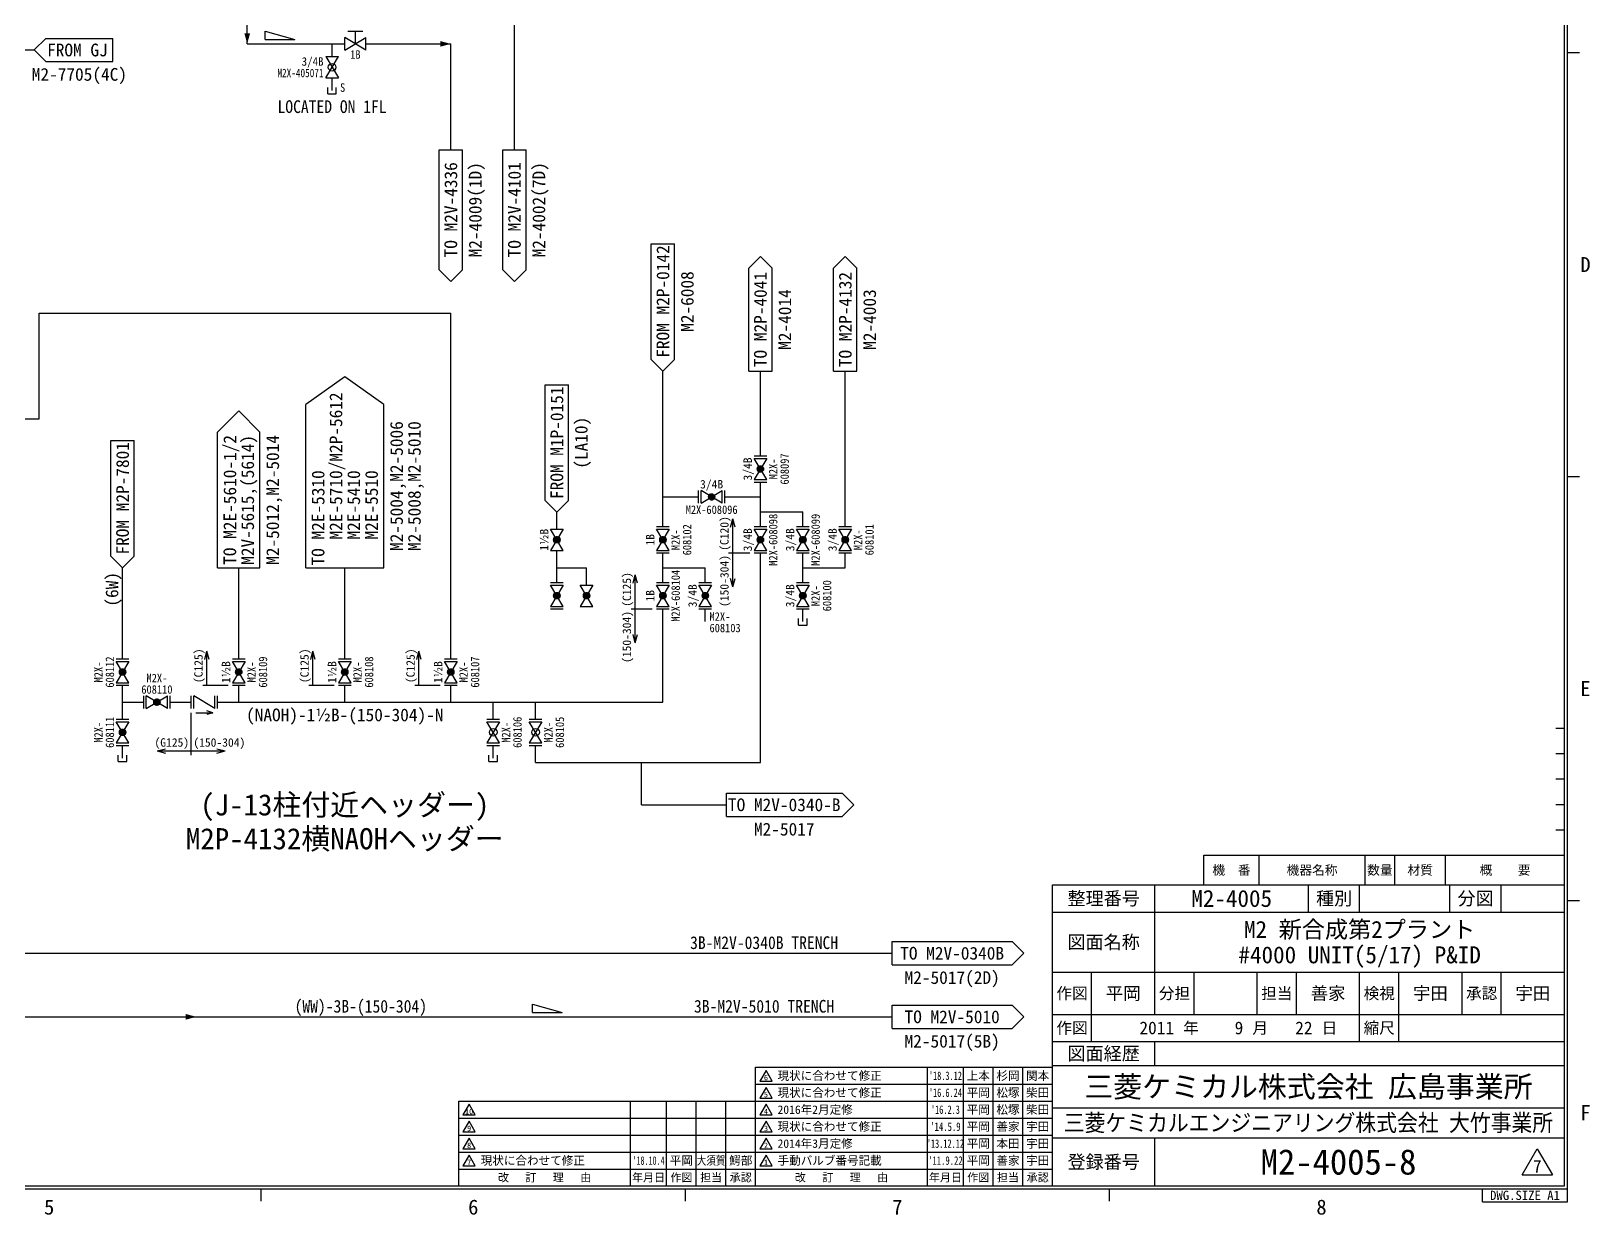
# Model space of a CAD drawing. Extents: x -5 to 813, y -6 to 574.
# Drawn here: x 445.8 to 813.3, y -6.1 to 273 of the extents above; entities that cross this region are included whole.
import ezdxf
from ezdxf.enums import TextEntityAlignment as Align

# ---------------------------------------------------------------- set-up
doc = ezdxf.new("R2010")
doc.units = 0
doc.header["$LTSCALE"] = 8
doc.layers.get('0').update_dxf_attribs({"linetype": 'CONTINUOUS'})
for name, color, linetype in [('1', 7, 'CONTINUOUS'), ('10', 7, 'CONTINUOUS'), ('5', 7, 'CONTINUOUS'), ('6', 2, 'CONTINUOUS'), ('7', 7, 'CONTINUOUS'), ('FRAME', 2, 'CONTINUOUS'), ('FRAME @ 1', 2, 'CONTINUOUS')]:
    doc.layers.add(name, color=color, linetype=linetype)
doc.styles.add('SMP-SET', font='')
doc.styles.get("Standard").update_dxf_attribs({"font": '', "width": 0.9})
doc.styles.add('図枠用', font='')
doc.styles.get('SMP-SET').set_extended_font_data('MS Gothic')
doc.styles.get('STANDARD').set_extended_font_data('MS Gothic')
doc.styles.get('図枠用').set_extended_font_data('MS Gothic')

# ---------------------------------------------------------------- blocks, each defined once
blk = doc.blocks.new('FRAME')
at = {"layer": 'FRAME', "color": 2}
for p, q in [((807.27, 0.71), (807.27, 567.29)), ((807.98, 0), (807.98, 568)), ((0, 0), (807.98, 0)), ((0.71, 0.71), (807.27, 0.71))]:
    blk.add_line(p, q, dxfattribs=at)
at = {"layer": 'FRAME', "color": 4}
for p, q in [((807.98, 268), (810.82, 268)), ((807.98, 168), (810.82, 168)), ((807.98, 68), (810.82, 68)), ((686.57, 65.32), (807.27, 65.32)), ((686.57, 51.12), (807.27, 51.12)), ((686.57, 34.79), (807.27, 34.79)), ((710.71, 29.11), (710.71, 34.79)), ((616.57, 0.71), (616.57, 28.71)), ((686.57, 29.11), (807.27, 29.11)), ((546.57, 0.71), (546.57, 20.71)), ((686.57, 19.17), (807.27, 19.17)), ((686.57, 12.07), (807.27, 12.07)), ((710.71, 0.71), (710.71, 12.07)), ((546.57, 4.71), (616.57, 4.71)), ((616.57, 4.71), (686.57, 4.71)), ((500, -2.84), (500, 0)), ((600, -2.84), (600, 0)), ((700, -2.84), (700, 0))]:
    blk.add_line(p, q, dxfattribs=at)
at = {"layer": 'FRAME', "color": 7}
for p, q in [((805.27, 108.71), (807.27, 108.71)), ((805.27, 102.71), (807.27, 102.71)), ((805.27, 96.71), (807.27, 96.71)), ((805.27, 90.71), (807.27, 90.71)), ((805.27, 84.71), (807.27, 84.71)), ((735.27, 71.71), (735.27, 78.71)), ((760.27, 71.71), (760.27, 78.71)), ((767.27, 71.71), (767.27, 78.71)), ((779.27, 71.71), (779.27, 78.71)), ((710.71, 41.18), (710.71, 71.71)), ((746.92, 65.32), (746.92, 71.71)), ((758.99, 65.32), (758.99, 71.71)), ((780.29, 65.32), (780.29, 71.71)), ((792.36, 65.32), (792.36, 71.71)), ((695.8, 34.79), (695.8, 51.12)), ((719.94, 41.18), (719.94, 51.12)), ((734.85, 41.18), (734.85, 51.12)), ((744.08, 41.18), (744.08, 51.12)), ((758.99, 34.79), (758.99, 51.12)), ((768.22, 34.79), (768.22, 51.12)), ((783.13, 41.18), (783.13, 51.12)), ((792.36, 41.18), (792.36, 51.12)), ((686.57, 41.18), (807.27, 41.18)), ((616.57, 28.71), (686.57, 28.71)), ((619.02, 27.97), (617.57, 25.45)), ((620.48, 25.45), (619.02, 27.97)), ((657.07, 0.71), (657.07, 28.71)), ((665.57, 0.71), (665.57, 28.71)), ((672.57, 0.71), (672.57, 28.71)), ((679.57, 0.71), (679.57, 28.71)), ((616.57, 24.71), (686.57, 24.71)), ((617.57, 25.45), (620.48, 25.45)), ((619.02, 23.97), (617.57, 21.45)), ((620.48, 21.45), (619.02, 23.97)), ((546.57, 20.71), (616.57, 20.71)), ((549.02, 19.97), (547.57, 17.45)), ((550.48, 17.45), (549.02, 19.97)), ((587.07, 0.71), (587.07, 20.71)), ((595.57, 0.71), (595.57, 20.71)), ((602.57, 0.71), (602.57, 20.71)), ((609.57, 0.71), (609.57, 20.71)), ((616.57, 20.71), (686.57, 20.71)), ((617.57, 21.45), (620.48, 21.45)), ((619.02, 19.97), (617.57, 17.45)), ((620.48, 17.45), (619.02, 19.97)), ((546.57, 16.71), (616.57, 16.71)), ((547.57, 17.45), (550.48, 17.45)), ((549.02, 15.97), (547.57, 13.45)), ((550.48, 13.45), (549.02, 15.97)), ((616.57, 16.71), (686.57, 16.71)), ((617.57, 17.45), (620.48, 17.45)), ((619.02, 15.97), (617.57, 13.45)), ((620.48, 13.45), (619.02, 15.97)), ((546.57, 12.71), (616.57, 12.71)), ((547.57, 13.45), (550.48, 13.45)), ((549.02, 11.97), (547.57, 9.45)), ((550.48, 9.45), (549.02, 11.97)), ((616.57, 12.71), (686.57, 12.71)), ((617.57, 13.45), (620.48, 13.45)), ((619.02, 11.97), (617.57, 9.45)), ((620.48, 9.45), (619.02, 11.97)), ((546.57, 8.71), (616.57, 8.71)), ((547.57, 9.45), (550.48, 9.45)), ((549.02, 7.97), (547.57, 5.45)), ((550.48, 5.45), (549.02, 7.97)), ((616.57, 8.71), (686.57, 8.71)), ((617.57, 9.45), (620.48, 9.45)), ((619.02, 7.97), (617.57, 5.45)), ((620.48, 5.45), (619.02, 7.97)), ((797.33, 3.32), (800.88, 9.46)), ((800.88, 9.46), (804.43, 3.32)), ((547.57, 5.45), (550.48, 5.45)), ((617.57, 5.45), (620.48, 5.45)), ((797.33, 3.32), (804.43, 3.32)), ((787.98, -3), (787.98, 0)), ((787.98, -3), (807.98, -3)), ((807.98, -3), (807.98, 0))]:
    blk.add_line(p, q, dxfattribs=at)
at = {"layer": 'FRAME', "color": 3}
for p, q in [((722.27, 78.71), (807.27, 78.71)), ((722.27, 71.71), (722.27, 78.71)), ((686.57, 71.71), (807.27, 71.71)), ((686.57, 0.71), (686.57, 71.71))]:
    blk.add_line(p, q, dxfattribs=at)
at = {"color": 7}
for s, height, p in [('M2-4005', 4, (728.82, 68.52)), ('M2 新合成第2プラント', 4, (758.99, 61.22)), ('#4000 UNIT(5/17) P&ID', 4, (758.99, 55.22)), ('平岡', 3, (703.26, 46.15)), ('善家', 3, (751.54, 46.15)), ('宇田', 3, (775.68, 46.15)), ('宇田', 3, (799.82, 46.15)), ('上本', 2, (669.07, 26.71)), ('杉岡', 2, (676.07, 26.71)), ('関本', 2, (683.07, 26.71)), ('平岡', 2, (669.07, 22.71)), ('松塚', 2, (676.07, 22.71)), ('柴田', 2, (683.07, 22.71)), ('平岡', 2, (669.07, 18.71)), ('松塚', 2, (676.07, 18.71)), ('柴田', 2, (683.07, 18.71)), ('平岡', 2, (669.07, 14.71)), ('善家', 2, (676.07, 14.71)), ('宇田', 2, (683.07, 14.71)), ('平岡', 2, (669.07, 10.71)), ('本田', 2, (676.07, 10.71)), ('宇田', 2, (683.07, 10.71)), ('平岡', 2, (669.07, 6.71)), ('善家', 2, (676.07, 6.71)), ('宇田', 2, (683.07, 6.71)), ('7', 3, (800.88, 5.32))]:
    blk.add_text(s, height=height, dxfattribs=at).set_placement(p, align=Align.MIDDLE_CENTER)
for s, p in [('2011', (715.23, 37.99)), ('9', (731.56, 37.99)), ('22', (747.89, 37.99))]:
    blk.add_text(s, height=3, dxfattribs=at).set_placement(p, align=Align.MIDDLE_RIGHT)
for s, p in [('現状に合わせて修正', (621.75, 26.71)), ('現状に合わせて修正', (621.75, 22.71)), ('2016年2月定修', (621.75, 18.71)), ('現状に合わせて修正', (621.75, 14.71)), ('2014年3月定修', (621.75, 10.71)), ('手動バルブ番号記載', (621.75, 6.71))]:
    blk.add_text(s, height=2, dxfattribs=at).set_placement(p, align=Align.MIDDLE_LEFT)
for s, width, p in [("'18.3.12", 0.65, (661.32, 26.71)), ("'16.6.24", 0.65, (661.32, 22.71)), ("'16.2.3", 0.65, (661.32, 18.71)), ("'14.5.9", 0.75, (661.32, 14.71)), ("'13.12.12", 0.65, (661.32, 10.71)), ("'11.9.22", 0.75, (661.32, 6.71))]:
    blk.add_text(s, height=2, dxfattribs=dict(at, width=width)).set_placement(p, align=Align.MIDDLE_CENTER)
at = {"color": 2}
blk.add_text('M2-4005-8', height=6, dxfattribs=at).set_placement((754.02, 6.39), align=Align.MIDDLE_CENTER)
at = {"layer": 'FRAME', "color": 4, "style": 'SMP-SET'}
for s, p in [('D', (812.24, 218)), ('E', (812.24, 118)), ('F', (812.24, 18)), ('5', (450, -4.26)), ('6', (550, -4.26)), ('7', (650, -4.26)), ('8', (750, -4.26))]:
    blk.add_text(s, height=3.55, dxfattribs=at).set_placement(p, align=Align.MIDDLE_CENTER)
at = {"layer": 'FRAME', "color": 7, "style": '図枠用'}
for s, height, p in [('機  番', 2.2, (728.77, 75.21)), ('機器名称', 2.2, (747.77, 75.21)), ('数量', 2.2, (763.77, 75.21)), ('材質', 2.2, (773.27, 75.21)), ('概    要', 2.2, (793.27, 75.21)), ('整理番号', 3.124, (698.64, 68.52)), ('種別', 3.124, (752.96, 68.52)), ('分図', 3.124, (786.33, 68.52)), ('図面名称', 3.124, (698.64, 58.22)), ('作図', 2.698, (691.19, 46.15)), ('分担', 2.698, (715.33, 46.15)), ('担当', 2.698, (739.47, 46.15)), ('検視', 2.698, (763.61, 46.15)), ('承認', 2.698, (787.75, 46.15)), ('作図', 2.698, (691.19, 37.99)), ('年', 2.7, (719.23, 37.99)), ('月', 2.7, (735.56, 37.99)), ('日', 2.7, (751.89, 37.99)), ('縮尺', 2.698, (763.61, 37.99)), ('図面経歴', 3.124, (698.64, 31.95)), ('6', 1.3, (619.02, 26.29)), ('5', 1.3, (619.02, 22.29)), ('10', 1.3, (549.02, 18.29)), ('4', 1.3, (619.02, 18.29)), ('9', 1.3, (549.02, 14.29)), ('3', 1.3, (619.02, 14.29)), ('8', 1.3, (549.02, 10.29)), ('2', 1.3, (619.02, 10.29)), ('登録番号', 3.124, (698.64, 6.39)), ('7', 1.3, (549.02, 6.29)), ('改   訂   理   由', 1.9, (566.82, 2.71)), ('年月日', 1.9, (591.32, 2.71)), ('作図', 1.9, (599.07, 2.71)), ('担当', 1.9, (606.07, 2.71)), ('承認', 1.9, (613.07, 2.71)), ('1', 1.3, (619.02, 6.29)), ('改   訂   理   由', 1.9, (636.82, 2.71)), ('年月日', 1.9, (661.32, 2.71)), ('作図', 1.9, (669.07, 2.71)), ('担当', 1.9, (676.07, 2.71)), ('承認', 1.9, (683.07, 2.71)), ('DWG.SIZE A1', 2.2, (797.98, -1.5))]:
    blk.add_text(s, height=height, dxfattribs=at).set_placement(p, align=Align.MIDDLE_CENTER)
at = {"layer": 'FRAME', "color": 3, "style": '図枠用'}
blk.add_text('三菱ケミカル株式会社 広島事業所', height=5, dxfattribs=at).set_placement((746.92, 24.14), align=Align.MIDDLE_CENTER)
at = {"layer": 'FRAME', "color": 3, "style": '図枠用', "width": 0.9}
blk.add_text('三菱ケミカルエンジニアリング株式会社 大竹事業所', height=4, dxfattribs=at).set_placement((746.92, 15.62), align=Align.MIDDLE_CENTER)
at = {"layer": 'FRAME', "color": 7}
blk.add_text('現状に合わせて修正', height=2, dxfattribs=at).set_placement((551.75, 6.71), align=Align.MIDDLE_LEFT)
for s, width, p in [("'18.10.4", 0.7, (591.32, 6.71)), ('大須賀', 0.8, (606.07, 6.71))]:
    blk.add_text(s, height=2, dxfattribs=dict(at, width=width)).set_placement(p, align=Align.MIDDLE_CENTER)
for s, p in [('平岡', (599.07, 6.71)), ('鰐部', (613.07, 6.71))]:
    blk.add_text(s, height=2, dxfattribs=at).set_placement(p, align=Align.MIDDLE_CENTER)

msp = doc.modelspace()

# ---------------------------------------------------------------- hatches: boundary and pattern name
at = {"layer": '6'}
h = msp.add_hatch(dxfattribs=at)
h.set_pattern_fill('ANSI37', scale=0.02, angle=90, style=0)
h.set_pattern_definition([(135, (949.69607, 137.303486), (-0.044901281, -0.044901281), []), (225, (949.69607, 137.303486), (0.044901281, -0.044901281), [])])
h.paths.add_polyline_path([(617.31, 170.45), (617.7, 169.8), (618.08, 170.45, 0.135933), (617.7, 170.55, 0.135933)])
h.paths.add_polyline_path([(618.08, 170.45), (617.7, 169.8), (618.08, 169.16, 0.56619)])
h.paths.add_polyline_path([(617.7, 169.8), (617.31, 169.16, 0.135933), (617.7, 169.05, 0.135933), (618.08, 169.16)])
h.paths.add_polyline_path([(617.7, 169.8), (617.31, 170.45, 0.56619), (617.31, 169.16)])
h = msp.add_hatch(dxfattribs=at)
h.set_pattern_fill('ANSI37', scale=0.02, style=0)
h.set_pattern_definition([(45, (573.69607, -168.796514), (-0.044901281, 0.044901281), []), (135, (573.69607, -168.796514), (-0.044901281, -0.044901281), [])])
h.paths.add_polyline_path([(606.84, 163.59), (606.2, 163.2), (606.84, 162.82, 0.135933), (606.95, 163.2, 0.135933)])
h.paths.add_polyline_path([(606.84, 162.82), (606.2, 163.2), (605.55, 162.82, 0.56619)])
h.paths.add_polyline_path([(606.2, 163.2), (605.55, 163.59, 0.135933), (605.45, 163.2, 0.135933), (605.55, 162.82)])
h.paths.add_polyline_path([(606.2, 163.2), (606.84, 163.59, 0.56619), (605.55, 163.59)])
h = msp.add_hatch(dxfattribs=at)
h.set_pattern_fill('ANSI37', scale=0.02, angle=90, style=0)
h.set_pattern_definition([(135, (901.69607, 120.603486), (-0.044901281, -0.044901281), []), (225, (901.69607, 120.603486), (0.044901281, -0.044901281), [])])
h.paths.add_polyline_path([(569.31, 153.75), (569.7, 153.1), (570.08, 153.75, 0.135933), (569.7, 153.85, 0.135933)])
h.paths.add_polyline_path([(570.08, 153.75), (569.7, 153.1), (570.08, 152.46, 0.56619)])
h.paths.add_polyline_path([(569.7, 153.1), (569.31, 152.46, 0.135933), (569.7, 152.35, 0.135933), (570.08, 152.46)])
h.paths.add_polyline_path([(569.7, 153.1), (569.31, 153.75, 0.56619), (569.31, 152.46)])
h = msp.add_hatch(dxfattribs=at)
h.set_pattern_fill('ANSI37', scale=0.02, angle=90, style=0)
h.set_pattern_definition([(135, (926.69607, 120.603486), (-0.044901281, -0.044901281), []), (225, (926.69607, 120.603486), (0.044901281, -0.044901281), [])])
h.paths.add_polyline_path([(594.31, 153.75), (594.7, 153.1), (595.08, 153.75, 0.135933), (594.7, 153.85, 0.135933)])
h.paths.add_polyline_path([(595.08, 153.75), (594.7, 153.1), (595.08, 152.46, 0.56619)])
h.paths.add_polyline_path([(594.7, 153.1), (594.31, 152.46, 0.135933), (594.7, 152.35, 0.135933), (595.08, 152.46)])
h.paths.add_polyline_path([(594.7, 153.1), (594.31, 153.75, 0.56619), (594.31, 152.46)])
h = msp.add_hatch(dxfattribs=at)
h.set_pattern_fill('ANSI37', scale=0.02, angle=90, style=0)
h.set_pattern_definition([(135, (949.69607, 120.603486), (-0.044901281, -0.044901281), []), (225, (949.69607, 120.603486), (0.044901281, -0.044901281), [])])
h.paths.add_polyline_path([(617.31, 153.75), (617.7, 153.1), (618.08, 153.75, 0.135933), (617.7, 153.85, 0.135933)])
h.paths.add_polyline_path([(618.08, 153.75), (617.7, 153.1), (618.08, 152.46, 0.56619)])
h.paths.add_polyline_path([(617.7, 153.1), (617.31, 152.46, 0.135933), (617.7, 152.35, 0.135933), (618.08, 152.46)])
h.paths.add_polyline_path([(617.7, 153.1), (617.31, 153.75, 0.56619), (617.31, 152.46)])
h = msp.add_hatch(dxfattribs=at)
h.set_pattern_fill('ANSI37', scale=0.02, angle=90, style=0)
h.set_pattern_definition([(135, (959.69607, 120.603486), (-0.044901281, -0.044901281), []), (225, (959.69607, 120.603486), (0.044901281, -0.044901281), [])])
h.paths.add_polyline_path([(627.31, 153.75), (627.7, 153.1), (628.08, 153.75, 0.135933), (627.7, 153.85, 0.135933)])
h.paths.add_polyline_path([(628.08, 153.75), (627.7, 153.1), (628.08, 152.46, 0.56619)])
h.paths.add_polyline_path([(627.7, 153.1), (627.31, 152.46, 0.135933), (627.7, 152.35, 0.135933), (628.08, 152.46)])
h.paths.add_polyline_path([(627.7, 153.1), (627.31, 153.75, 0.56619), (627.31, 152.46)])
h = msp.add_hatch(dxfattribs=at)
h.set_pattern_fill('ANSI37', scale=0.02, angle=90, style=0)
h.set_pattern_definition([(135, (969.69607, 120.603486), (-0.044901281, -0.044901281), []), (225, (969.69607, 120.603486), (0.044901281, -0.044901281), [])])
h.paths.add_polyline_path([(637.31, 153.75), (637.7, 153.1), (638.08, 153.75, 0.135933), (637.7, 153.85, 0.135933)])
h.paths.add_polyline_path([(638.08, 153.75), (637.7, 153.1), (638.08, 152.46, 0.56619)])
h.paths.add_polyline_path([(637.7, 153.1), (637.31, 152.46, 0.135933), (637.7, 152.35, 0.135933), (638.08, 152.46)])
h.paths.add_polyline_path([(637.7, 153.1), (637.31, 153.75, 0.56619), (637.31, 152.46)])
h = msp.add_hatch(dxfattribs=at)
h.set_pattern_fill('ANSI37', scale=0.02, angle=90, style=0)
h.set_pattern_definition([(135, (901.69607, 107.403486), (-0.044901281, -0.044901281), []), (225, (901.69607, 107.403486), (0.044901281, -0.044901281), [])])
h.paths.add_polyline_path([(569.31, 140.55), (569.7, 139.9), (570.08, 140.55, 0.135933), (569.7, 140.65, 0.135933)])
h.paths.add_polyline_path([(570.08, 140.55), (569.7, 139.9), (570.08, 139.26, 0.56619)])
h.paths.add_polyline_path([(569.7, 139.9), (569.31, 139.26, 0.135933), (569.7, 139.15, 0.135933), (570.08, 139.26)])
h.paths.add_polyline_path([(569.7, 139.9), (569.31, 140.55, 0.56619), (569.31, 139.26)])
h = msp.add_hatch(dxfattribs=at)
h.set_pattern_fill('ANSI37', scale=0.02, angle=90, style=0)
h.set_pattern_definition([(135, (908.69607, 107.403486), (-0.044901281, -0.044901281), []), (225, (908.69607, 107.403486), (0.044901281, -0.044901281), [])])
h.paths.add_polyline_path([(576.31, 140.55), (576.7, 139.9), (577.08, 140.55, 0.135933), (576.7, 140.65, 0.135933)])
h.paths.add_polyline_path([(577.08, 140.55), (576.7, 139.9), (577.08, 139.26, 0.56619)])
h.paths.add_polyline_path([(576.7, 139.9), (576.31, 139.26, 0.135933), (576.7, 139.15, 0.135933), (577.08, 139.26)])
h.paths.add_polyline_path([(576.7, 139.9), (576.31, 140.55, 0.56619), (576.31, 139.26)])
h = msp.add_hatch(dxfattribs=at)
h.set_pattern_fill('ANSI37', scale=0.02, angle=90, style=0)
h.set_pattern_definition([(135, (926.69607, 107.403486), (-0.044901281, -0.044901281), []), (225, (926.69607, 107.403486), (0.044901281, -0.044901281), [])])
h.paths.add_polyline_path([(594.31, 140.55), (594.7, 139.9), (595.08, 140.55, 0.135933), (594.7, 140.65, 0.135933)])
h.paths.add_polyline_path([(595.08, 140.55), (594.7, 139.9), (595.08, 139.26, 0.56619)])
h.paths.add_polyline_path([(594.7, 139.9), (594.31, 139.26, 0.135933), (594.7, 139.15, 0.135933), (595.08, 139.26)])
h.paths.add_polyline_path([(594.7, 139.9), (594.31, 140.55, 0.56619), (594.31, 139.26)])
h = msp.add_hatch(dxfattribs=at)
h.set_pattern_fill('ANSI37', scale=0.02, angle=90, style=0)
h.set_pattern_definition([(135, (936.69607, 107.403486), (-0.044901281, -0.044901281), []), (225, (936.69607, 107.403486), (0.044901281, -0.044901281), [])])
h.paths.add_polyline_path([(604.31, 140.55), (604.7, 139.9), (605.08, 140.55, 0.135933), (604.7, 140.65, 0.135933)])
h.paths.add_polyline_path([(605.08, 140.55), (604.7, 139.9), (605.08, 139.26, 0.56619)])
h.paths.add_polyline_path([(604.7, 139.9), (604.31, 139.26, 0.135933), (604.7, 139.15, 0.135933), (605.08, 139.26)])
h.paths.add_polyline_path([(604.7, 139.9), (604.31, 140.55, 0.56619), (604.31, 139.26)])
h = msp.add_hatch(dxfattribs=at)
h.set_pattern_fill('ANSI37', scale=0.02, angle=90, style=0)
h.set_pattern_definition([(135, (959.69607, 107.403486), (-0.044901281, -0.044901281), []), (225, (959.69607, 107.403486), (0.044901281, -0.044901281), [])])
h.paths.add_polyline_path([(627.31, 140.55), (627.7, 139.9), (628.08, 140.55, 0.135933), (627.7, 140.65, 0.135933)])
h.paths.add_polyline_path([(628.08, 140.55), (627.7, 139.9), (628.08, 139.26, 0.56619)])
h.paths.add_polyline_path([(627.7, 139.9), (627.31, 139.26, 0.135933), (627.7, 139.15, 0.135933), (628.08, 139.26)])
h.paths.add_polyline_path([(627.7, 139.9), (627.31, 140.55, 0.56619), (627.31, 139.26)])
h = msp.add_hatch(dxfattribs=at)
h.set_pattern_fill('ANSI37', scale=0.02, angle=90, style=0)
h.set_pattern_definition([(135, (799.29607, 89.403486), (-0.044901281, -0.044901281), []), (225, (799.29607, 89.403486), (0.044901281, -0.044901281), [])])
h.paths.add_polyline_path([(466.91, 122.55), (467.3, 121.9), (467.68, 122.55, 0.135933), (467.3, 122.65, 0.135933)])
h.paths.add_polyline_path([(467.68, 122.55), (467.3, 121.9), (467.68, 121.26, 0.56619)])
h.paths.add_polyline_path([(467.3, 121.9), (466.91, 121.26, 0.135933), (467.3, 121.15, 0.135933), (467.68, 121.26)])
h.paths.add_polyline_path([(467.3, 121.9), (466.91, 122.55, 0.56619), (466.91, 121.26)])
h = msp.add_hatch(dxfattribs=at)
h.set_pattern_fill('ANSI37', scale=0.02, angle=90, style=0)
h.set_pattern_definition([(135, (826.69607, 89.403486), (-0.044901281, -0.044901281), []), (225, (826.69607, 89.403486), (0.044901281, -0.044901281), [])])
h.paths.add_polyline_path([(494.31, 122.55), (494.7, 121.9), (495.08, 122.55, 0.135933), (494.7, 122.65, 0.135933)])
h.paths.add_polyline_path([(495.08, 122.55), (494.7, 121.9), (495.08, 121.26, 0.56619)])
h.paths.add_polyline_path([(494.7, 121.9), (494.31, 121.26, 0.135933), (494.7, 121.15, 0.135933), (495.08, 121.26)])
h.paths.add_polyline_path([(494.7, 121.9), (494.31, 122.55, 0.56619), (494.31, 121.26)])
h = msp.add_hatch(dxfattribs=at)
h.set_pattern_fill('ANSI37', scale=0.02, angle=90, style=0)
h.set_pattern_definition([(135, (851.69607, 89.403486), (-0.044901281, -0.044901281), []), (225, (851.69607, 89.403486), (0.044901281, -0.044901281), [])])
h.paths.add_polyline_path([(519.31, 122.55), (519.7, 121.9), (520.08, 122.55, 0.135933), (519.7, 122.65, 0.135933)])
h.paths.add_polyline_path([(520.08, 122.55), (519.7, 121.9), (520.08, 121.26, 0.56619)])
h.paths.add_polyline_path([(519.7, 121.9), (519.31, 121.26, 0.135933), (519.7, 121.15, 0.135933), (520.08, 121.26)])
h.paths.add_polyline_path([(519.7, 121.9), (519.31, 122.55, 0.56619), (519.31, 121.26)])
h = msp.add_hatch(dxfattribs=at)
h.set_pattern_fill('ANSI37', scale=0.02, angle=90, style=0)
h.set_pattern_definition([(135, (876.69607, 89.403486), (-0.044901281, -0.044901281), []), (225, (876.69607, 89.403486), (0.044901281, -0.044901281), [])])
h.paths.add_polyline_path([(544.31, 122.55), (544.7, 121.9), (545.08, 122.55, 0.135933), (544.7, 122.65, 0.135933)])
h.paths.add_polyline_path([(545.08, 122.55), (544.7, 121.9), (545.08, 121.26, 0.56619)])
h.paths.add_polyline_path([(544.7, 121.9), (544.31, 121.26, 0.135933), (544.7, 121.15, 0.135933), (545.08, 121.26)])
h.paths.add_polyline_path([(544.7, 121.9), (544.31, 122.55, 0.56619), (544.31, 121.26)])
h = msp.add_hatch(dxfattribs=at)
h.set_pattern_fill('ANSI37', scale=0.02, style=0)
h.set_pattern_definition([(45, (442.89607, -217.196514), (-0.044901281, 0.044901281), []), (135, (442.89607, -217.196514), (-0.044901281, -0.044901281), [])])
h.paths.add_polyline_path([(476.04, 115.19), (475.4, 114.8), (476.04, 114.42, 0.135933), (476.15, 114.8, 0.135933)])
h.paths.add_polyline_path([(476.04, 114.42), (475.4, 114.8), (474.75, 114.42, 0.56619)])
h.paths.add_polyline_path([(475.4, 114.8), (474.75, 115.19, 0.135933), (474.65, 114.8, 0.135933), (474.75, 114.42)])
h.paths.add_polyline_path([(475.4, 114.8), (476.04, 115.19, 0.56619), (474.75, 115.19)])
h = msp.add_hatch(dxfattribs=at)
h.set_pattern_fill('ANSI37', scale=0.02, angle=90, style=0)
h.set_pattern_definition([(135, (799.29607, 75.203486), (-0.044901281, -0.044901281), []), (225, (799.29607, 75.203486), (0.044901281, -0.044901281), [])])
h.paths.add_polyline_path([(466.91, 108.35), (467.3, 107.7), (467.68, 108.35, 0.135933), (467.3, 108.45, 0.135933)])
h.paths.add_polyline_path([(467.68, 108.35), (467.3, 107.7), (467.68, 107.06, 0.56619)])
h.paths.add_polyline_path([(467.3, 107.7), (466.91, 107.06, 0.135933), (467.3, 106.95, 0.135933), (467.68, 107.06)])
h.paths.add_polyline_path([(467.3, 107.7), (466.91, 108.35, 0.56619), (466.91, 107.06)])

# ---------------------------------------------------------------- linework, layer by layer
at = {"layer": '5'}
for p, q in [((396.5, 268.6), (446.5, 268.6)), ((446.5, 268.6), (449.25, 271.35)), ((449.25, 265.85), (446.5, 268.6)), ((449.25, 271.35), (465, 271.35)), ((465, 265.85), (465, 271.35)), ((516.7, 267.04), (516.7, 270.04)), ((449.25, 265.85), (465, 265.85)), ((515.2, 267.04), (518.2, 267.04)), ((515.2, 267.04), (518.2, 262.04)), ((515.2, 262.04), (518.2, 267.04)), ((515.2, 262.04), (518.2, 262.04)), ((516.7, 259.04), (516.7, 262.04)), ((515.7, 258.24), (515.7, 259.74)), ((515.7, 258.24), (517.7, 258.24)), ((517.7, 258.24), (517.7, 259.74))]:
    msp.add_line(p, q, dxfattribs=at)
msp.add_circle((516.7, 264.54), 0.9, dxfattribs=at)
at = {"layer": '6'}
for p, q in [((559.7, 245.04), (559.7, 334.24)), ((496.7, 270.04), (496.7, 299.94)), ((496.7, 270.04), (519.7, 270.04)), ((524.7, 270.04), (544.7, 270.04)), ((544.7, 245.04), (544.7, 270.04)), ((447.65, 206.5), (544.7, 206.5)), ((447.65, 181.6), (447.65, 206.5)), ((544.7, 125), (544.7, 206.5)), ((594.7, 156.2), (594.7, 192.9)), ((617.7, 172.9), (617.7, 192.9)), ((637.7, 156.2), (637.7, 192.9)), ((383.2, 181.6), (447.65, 181.6)), ((617.7, 156.2), (617.7, 166.7)), ((594.7, 163.2), (603.1, 163.2)), ((609.3, 163.2), (617.7, 163.2)), ((569.7, 155.6), (569.7, 159.6)), ((617.7, 159.7), (627.7, 159.7)), ((627.7, 156.2), (627.7, 159.7)), ((569.7, 143), (569.7, 150.6)), ((594.7, 143), (594.7, 150)), ((617.7, 100.6), (617.7, 150)), ((627.7, 143), (627.7, 150)), ((637.7, 146.5), (637.7, 150)), ((467.3, 125), (467.3, 146.5)), ((494.7, 125), (494.7, 146.5)), ((519.7, 125), (519.7, 146.5)), ((569.7, 146.5), (576.7, 146.5)), ((576.7, 142.4), (576.7, 146.5)), ((594.7, 146.5), (604.7, 146.5)), ((604.7, 143), (604.7, 146.5)), ((627.7, 146.5), (637.7, 146.5)), ((594.7, 114.8), (594.7, 136.8)), ((604.7, 133.8), (604.7, 136.8)), ((627.7, 133.8), (627.7, 136.8)), ((467.3, 110.8), (467.3, 118.8)), ((494.7, 114.8), (494.7, 118.8)), ((519.7, 114.8), (519.7, 118.8)), ((544.7, 114.8), (544.7, 118.8)), ((467.3, 114.8), (472.3, 114.8)), ((478.5, 114.8), (483.5, 114.8)), ((489.7, 114.8), (594.7, 114.8)), ((554.7, 110.8), (554.7, 114.8)), ((564.7, 110.8), (564.7, 114.8)), ((467.3, 101.6), (467.3, 104.6)), ((554.7, 101.6), (554.7, 104.6)), ((564.7, 100.6), (564.7, 104.6)), ((564.7, 100.6), (617.7, 100.6)), ((589.7, 90.6), (589.7, 100.6)), ((589.7, 90.6), (609.7, 90.6)), ((52.71, 55.6), (648.79, 55.6)), ((52.71, 40.6), (648.79, 40.6))]:
    msp.add_line(p, q, dxfattribs=at)
at = {"layer": '6', "color": 7}
for p, q in [((500.89, 271.04), (500.89, 273.04)), ((500.89, 273.04), (507.89, 271.04)), ((520.45, 273.04), (523.95, 273.04)), ((522.2, 270.04), (522.2, 273.04)), ((500.89, 271.04), (507.89, 271.04)), ((519.7, 268.54), (519.7, 271.54)), ((519.7, 268.54), (524.7, 271.54)), ((524.7, 268.54), (519.7, 271.54)), ((524.7, 268.54), (524.7, 271.54)), ((541.95, 216.79), (541.95, 245.04)), ((541.95, 245.04), (547.45, 245.04)), ((547.45, 216.79), (547.45, 245.04)), ((556.95, 216.79), (556.95, 245.04)), ((556.95, 245.04), (562.45, 245.04)), ((562.45, 216.79), (562.45, 245.04)), ((591.95, 195.65), (591.95, 222.9)), ((591.95, 222.9), (597.45, 222.9)), ((597.45, 195.65), (597.45, 222.9)), ((614.95, 217.15), (617.7, 219.9)), ((614.95, 192.9), (614.95, 217.15)), ((617.7, 219.9), (620.45, 217.15)), ((620.45, 192.9), (620.45, 217.15)), ((634.95, 217.15), (637.7, 219.9)), ((634.95, 192.9), (634.95, 217.15)), ((637.7, 219.9), (640.45, 217.15)), ((640.45, 192.9), (640.45, 217.15)), ((544.7, 214.04), (541.95, 216.79)), ((547.45, 216.79), (544.7, 214.04)), ((559.7, 214.04), (556.95, 216.79)), ((562.45, 216.79), (559.7, 214.04)), ((594.7, 192.9), (591.95, 195.65)), ((597.45, 195.65), (594.7, 192.9)), ((519.7, 191.5), (510.5, 185.02)), ((528.9, 185.02), (519.7, 191.5)), ((614.95, 192.9), (620.45, 192.9)), ((634.95, 192.9), (640.45, 192.9)), ((566.95, 162.35), (566.95, 189.6)), ((566.95, 189.6), (572.45, 189.6)), ((572.45, 162.35), (572.45, 189.6)), ((510.5, 146.5), (510.5, 185.02)), ((528.9, 146.5), (528.9, 185.02)), ((489.7, 178.5), (494.7, 183.5)), ((494.7, 183.5), (499.7, 178.5)), ((464.55, 149.25), (464.55, 176.5)), ((464.55, 176.5), (470.05, 176.5)), ((470.05, 149.25), (470.05, 176.5)), ((489.7, 146.5), (489.7, 178.5)), ((499.7, 146.5), (499.7, 178.5)), ((616.2, 172.9), (619.2, 172.9)), ((619.2, 167.3), (616.2, 172.3)), ((616.2, 172.3), (619.2, 172.3)), ((619.2, 172.3), (616.2, 167.3)), ((616.2, 167.3), (619.2, 167.3)), ((616.2, 166.7), (619.2, 166.7)), ((569.7, 159.6), (566.95, 162.35)), ((572.45, 162.35), (569.7, 159.6)), ((603.1, 161.7), (603.1, 164.7)), ((603.7, 161.7), (603.7, 164.7)), ((603.7, 161.7), (608.7, 164.7)), ((608.7, 161.7), (603.7, 164.7)), ((608.7, 161.7), (608.7, 164.7)), ((609.3, 161.7), (609.3, 164.7)), ((571.2, 150.6), (568.2, 155.6)), ((568.2, 155.6), (571.2, 155.6)), ((571.2, 155.6), (568.2, 150.6)), ((593.2, 156.2), (596.2, 156.2)), ((596.2, 150.6), (593.2, 155.6)), ((593.2, 155.6), (596.2, 155.6)), ((596.2, 155.6), (593.2, 150.6)), ((616.2, 156.2), (619.2, 156.2)), ((619.2, 150.6), (616.2, 155.6)), ((616.2, 155.6), (619.2, 155.6)), ((619.2, 155.6), (616.2, 150.6)), ((626.2, 156.2), (629.2, 156.2)), ((629.2, 150.6), (626.2, 155.6)), ((626.2, 155.6), (629.2, 155.6)), ((629.2, 155.6), (626.2, 150.6)), ((636.2, 156.2), (639.2, 156.2)), ((639.2, 150.6), (636.2, 155.6)), ((636.2, 155.6), (639.2, 155.6)), ((639.2, 155.6), (636.2, 150.6)), ((467.3, 146.5), (464.55, 149.25)), ((470.05, 149.25), (467.3, 146.5)), ((568.2, 150.6), (571.2, 150.6)), ((593.2, 150.6), (596.2, 150.6)), ((593.2, 150), (596.2, 150)), ((616.2, 150.6), (619.2, 150.6)), ((616.2, 150), (619.2, 150)), ((626.2, 150.6), (629.2, 150.6)), ((626.2, 150), (629.2, 150)), ((636.2, 150.6), (639.2, 150.6)), ((636.2, 150), (639.2, 150)), ((489.7, 146.5), (499.7, 146.5)), ((489.7, 146.5), (499.7, 146.5)), ((510.5, 146.5), (528.9, 146.5)), ((568.2, 143), (571.2, 143)), ((571.2, 137.4), (568.2, 142.4)), ((568.2, 142.4), (571.2, 142.4)), ((571.2, 142.4), (568.2, 137.4)), ((578.2, 137.4), (575.2, 142.4)), ((575.2, 142.4), (578.2, 142.4)), ((578.2, 142.4), (575.2, 137.4)), ((593.2, 143), (596.2, 143)), ((596.2, 137.4), (593.2, 142.4)), ((593.2, 142.4), (596.2, 142.4)), ((596.2, 142.4), (593.2, 137.4)), ((603.2, 143), (606.2, 143)), ((606.2, 137.4), (603.2, 142.4)), ((603.2, 142.4), (606.2, 142.4)), ((606.2, 142.4), (603.2, 137.4)), ((626.2, 143), (629.2, 143)), ((629.2, 137.4), (626.2, 142.4)), ((626.2, 142.4), (629.2, 142.4)), ((629.2, 142.4), (626.2, 137.4)), ((568.2, 137.4), (571.2, 137.4)), ((568.2, 136.8), (571.2, 136.8)), ((575.2, 137.4), (578.2, 137.4)), ((593.2, 137.4), (596.2, 137.4)), ((593.2, 136.8), (596.2, 136.8)), ((603.2, 137.4), (606.2, 137.4)), ((603.2, 136.8), (606.2, 136.8)), ((626.2, 137.4), (629.2, 137.4)), ((626.2, 136.8), (629.2, 136.8)), ((626.7, 133), (626.7, 134.5)), ((626.7, 133), (628.7, 133)), ((628.7, 133), (628.7, 134.5)), ((465.8, 125), (468.8, 125)), ((493.2, 125), (496.2, 125)), ((518.2, 125), (521.2, 125)), ((543.2, 125), (546.2, 125)), ((468.8, 119.4), (465.8, 124.4)), ((465.8, 124.4), (468.8, 124.4)), ((468.8, 124.4), (465.8, 119.4)), ((496.2, 119.4), (493.2, 124.4)), ((493.2, 124.4), (496.2, 124.4)), ((496.2, 124.4), (493.2, 119.4)), ((521.2, 119.4), (518.2, 124.4)), ((518.2, 124.4), (521.2, 124.4)), ((521.2, 124.4), (518.2, 119.4)), ((546.2, 119.4), (543.2, 124.4)), ((543.2, 124.4), (546.2, 124.4)), ((546.2, 124.4), (543.2, 119.4)), ((465.8, 119.4), (468.8, 119.4)), ((465.8, 118.8), (468.8, 118.8)), ((493.2, 119.4), (496.2, 119.4)), ((493.2, 118.8), (496.2, 118.8)), ((518.2, 119.4), (521.2, 119.4)), ((518.2, 118.8), (521.2, 118.8)), ((543.2, 119.4), (546.2, 119.4)), ((543.2, 118.8), (546.2, 118.8)), ((472.3, 113.3), (472.3, 116.3)), ((472.9, 113.3), (472.9, 116.3)), ((472.9, 113.3), (477.9, 116.3)), ((477.9, 113.3), (472.9, 116.3)), ((477.9, 113.3), (477.9, 116.3)), ((478.5, 113.3), (478.5, 116.3)), ((483.5, 113.3), (483.5, 116.3)), ((484.1, 113.3), (484.1, 116.3)), ((489.1, 113.3), (484.1, 116.3)), ((489.1, 113.3), (489.1, 116.3)), ((489.7, 113.3), (489.7, 116.3)), ((465.8, 110.8), (468.8, 110.8)), ((484.6, 112.3), (488.6, 112.3)), ((488.6, 112.3), (487.16, 112.74)), ((488.6, 112.3), (487.16, 111.86)), ((553.2, 110.8), (556.2, 110.8)), ((563.2, 110.8), (566.2, 110.8)), ((468.8, 105.2), (465.8, 110.2)), ((465.8, 110.2), (468.8, 110.2)), ((468.8, 110.2), (465.8, 105.2)), ((556.2, 105.2), (553.2, 110.2)), ((553.2, 110.2), (556.2, 110.2)), ((556.2, 110.2), (553.2, 105.2)), ((566.2, 105.2), (563.2, 110.2)), ((563.2, 110.2), (566.2, 110.2)), ((566.2, 110.2), (563.2, 105.2)), ((465.8, 105.2), (468.8, 105.2)), ((465.8, 104.6), (468.8, 104.6)), ((553.2, 105.2), (556.2, 105.2)), ((553.2, 104.6), (556.2, 104.6)), ((563.2, 105.2), (566.2, 105.2)), ((563.2, 104.6), (566.2, 104.6)), ((466.3, 100.8), (466.3, 102.3)), ((466.3, 100.8), (468.3, 100.8)), ((468.3, 100.8), (468.3, 102.3)), ((553.7, 100.8), (553.7, 102.3)), ((553.7, 100.8), (555.7, 100.8)), ((555.7, 100.8), (555.7, 102.3)), ((609.7, 87.85), (609.7, 93.35)), ((609.7, 93.35), (636.95, 93.35)), ((636.95, 93.35), (639.7, 90.6)), ((639.7, 90.6), (636.95, 87.85)), ((609.7, 87.85), (636.95, 87.85)), ((648.79, 58.35), (677.04, 58.35)), ((648.79, 52.85), (648.79, 58.35)), ((679.79, 55.6), (677.04, 58.35)), ((677.04, 52.85), (679.79, 55.6)), ((648.79, 52.85), (677.04, 52.85)), ((563.98, 41.6), (563.98, 43.6)), ((563.98, 43.6), (570.98, 41.6)), ((563.98, 41.6), (570.98, 41.6)), ((648.79, 43.35), (677.04, 43.35)), ((648.79, 37.85), (648.79, 43.35)), ((679.79, 40.6), (677.04, 43.35)), ((677.04, 37.85), (679.79, 40.6)), ((648.79, 37.85), (677.04, 37.85))]:
    msp.add_line(p, q, dxfattribs=at)
for centre, radius in [((617.7, 169.8), 0.75), ((606.2, 163.2), 0.75), ((569.7, 153.1), 0.75), ((594.7, 153.1), 0.75), ((617.7, 153.1), 0.75), ((627.7, 153.1), 0.75), ((637.7, 153.1), 0.75), ((569.7, 139.9), 0.75), ((576.7, 139.9), 0.75), ((594.7, 139.9), 0.75), ((604.7, 139.9), 0.75), ((627.7, 139.9), 0.75), ((467.3, 121.9), 0.75), ((494.7, 121.9), 0.75), ((519.7, 121.9), 0.75), ((544.7, 121.9), 0.75), ((475.4, 114.8), 0.75), ((467.3, 107.7), 0.75), ((554.7, 107.7), 0.9), ((564.7, 107.7), 0.9)]:
    msp.add_circle(centre, radius, dxfattribs=at)
for points in [[(497.37, 272.54), (496.7, 270.04), (496.03, 272.54)], [(542.2, 270.71), (544.7, 270.04), (542.2, 269.37)], [(482.2, 41.27), (484.7, 40.6), (482.2, 39.93)]]:
    msp.add_solid(points, dxfattribs=at)
at = {"layer": '7'}
for p, q in [((610.68, 156.07), (611.2, 158)), ((611.2, 150), (611.2, 158)), ((611.71, 156.07), (611.2, 158)), ((610.2, 150), (615.2, 150)), ((611.2, 142), (611.2, 150)), ((587.68, 142.87), (588.2, 144.8)), ((588.2, 136.8), (588.2, 144.8)), ((588.71, 142.87), (588.2, 144.8)), ((611.2, 142), (610.68, 143.94)), ((611.2, 142), (611.71, 143.94)), ((587.2, 136.8), (592.2, 136.8)), ((588.2, 128.8), (588.2, 136.8)), ((588.2, 128.8), (587.68, 130.74)), ((588.2, 128.8), (588.71, 130.74)), ((486.68, 124.87), (487.2, 126.8)), ((487.2, 118.8), (487.2, 126.8)), ((487.71, 124.87), (487.2, 126.8)), ((511.68, 124.87), (512.2, 126.8)), ((512.2, 118.8), (512.2, 126.8)), ((512.71, 124.87), (512.2, 126.8)), ((536.68, 124.87), (537.2, 126.8)), ((537.2, 118.8), (537.2, 126.8)), ((537.71, 124.87), (537.2, 126.8)), ((486.2, 118.8), (492.2, 118.8)), ((511.2, 118.8), (517.2, 118.8)), ((536.2, 118.8), (542.2, 118.8)), ((483.5, 102.3), (483.5, 112.3)), ((475.5, 103.3), (477.43, 103.82)), ((475.5, 103.3), (483.5, 103.3)), ((475.5, 103.3), (477.43, 102.79)), ((483.5, 103.3), (491.5, 103.3)), ((489.56, 103.82), (491.5, 103.3)), ((489.56, 102.79), (491.5, 103.3))]:
    msp.add_line(p, q, dxfattribs=at)

# ---------------------------------------------------------------- block references
at = {"layer": 'FRAME @ 1'}
msp.add_blockref('FRAME', (0, 0), dxfattribs=at)

# ---------------------------------------------------------------- texts
at = {"layer": '1', "width": 0.9}
msp.add_text('LOCATED ON 1FL', height=3, dxfattribs=at).set_placement((516.7, 255.24), align=Align.MIDDLE_CENTER)
at = {"layer": '10', "width": 0.8}
msp.add_text('M2X-405071', height=2, dxfattribs=at).set_placement((514.7, 263.19), align=Align.MIDDLE_RIGHT)
at = {"layer": '10', "width": 0.9}
for s, p in [('608097', (623.4, 169.8)), ('M2X-', (620.7, 169.8)), ('M2X-608098', (620.7, 153.1)), ('M2X-608099', (630.7, 153.1)), ('M2X-', (597.7, 153.1)), ('608102', (600.4, 153.1)), ('M2X-', (640.7, 153.1)), ('608101', (643.4, 153.1)), ('M2X-608104', (597.7, 139.9)), ('608100', (633.4, 139.9)), ('M2X-', (630.7, 139.9)), ('608112', (464.3, 121.9)), ('608109', (500.4, 121.9)), ('608108', (525.4, 121.9)), ('608107', (550.4, 121.9)), ('M2X-', (461.6, 121.9)), ('M2X-', (497.7, 121.9)), ('M2X-', (522.7, 121.9)), ('M2X-', (547.7, 121.9)), ('608111', (464.3, 107.7)), ('608106', (560.4, 107.7)), ('608105', (570.4, 107.7)), ('M2X-', (461.6, 107.7)), ('M2X-', (557.7, 107.7)), ('M2X-', (567.7, 107.7))]:
    msp.add_text(s, height=2, rotation=90, dxfattribs=at).set_placement(p, align=Align.MIDDLE_CENTER)
for s, p in [('M2X-608096', (606.2, 160.2)), ('M2X-', (475.4, 120.5)), ('608110', (475.4, 117.8))]:
    msp.add_text(s, height=2, dxfattribs=at).set_placement(p, align=Align.MIDDLE_CENTER)
for s, p in [('M2X-', (605.7, 135)), ('608103', (605.7, 132.3))]:
    msp.add_text(s, height=2, dxfattribs=at).set_placement(p, align=Align.MIDDLE_LEFT)
at = {"layer": '5'}
msp.add_text('FROM GJ', height=3, dxfattribs=at).set_placement((463.8, 268.6), align=Align.MIDDLE_RIGHT)
msp.add_text('M2-7705(4C)', height=3, dxfattribs=at).set_placement((457.12, 262.85), align=Align.MIDDLE_CENTER)
at = {"layer": '5', "width": 0.9}
msp.add_text('S', height=2, dxfattribs=at).set_placement((519.2, 259.74), align=Align.MIDDLE_CENTER)
at = {"layer": '7', "width": 0.9}
for s, height, p in [('1B', 2, (522.2, 267.54)), ('3B-M2V-0340B TRENCH', 3, (618.57, 58.09)), ('(WW)-3B-(150-304)', 3, (523.48, 43.09)), ('3B-M2V-5010 TRENCH', 3, (618.57, 43.09))]:
    msp.add_text(s, height=height, dxfattribs=at).set_placement(p, align=Align.MIDDLE_CENTER)
at = {"layer": '7', "width": 0.95}
msp.add_text('3/4B', height=2, dxfattribs=at).set_placement((514.7, 265.89), align=Align.MIDDLE_RIGHT)
at = {"layer": '7'}
for s, height, p in [('TO M2V-4336', 3, (544.7, 230.92)), ('M2-4009(1D)', 3, (550.45, 230.92)), ('TO M2V-4101', 3, (559.7, 230.92)), ('M2-4002(7D)', 3, (565.45, 230.92)), ('FROM M2P-0142', 3, (594.7, 209.28)), ('M2-6008', 3, (600.45, 209.28)), ('TO M2P-4041', 3, (617.7, 205.03)), ('TO M2P-4132', 3, (637.7, 205.03)), ('M2-4014', 3, (623.45, 205.03)), ('M2-4003', 3, (643.45, 205.03)), ('            M2E-5710/M2P-5612', 3, (517.6, 158.26)), ('FROM M1P-0151', 3, (569.7, 175.98)), ('M2-5004,M2-5006', 3, (531.9, 165.76)), ('M2-5008,M2-5010', 3, (536.1, 165.76)), ('(LA10)', 3, (575.45, 175.98)), ('TO M2E-5610-1/2', 3, (492.6, 162.5)), ('M2V-5615,(5614)', 3, (496.8, 162.5)), ('M2-5012,M2-5014', 3, (502.7, 162.5)), ('FROM M2P-7801', 3, (467.3, 162.88)), ('TO M2E-5310', 3, (513.4, 158.26)), ('   M2E-5410', 3, (521.8, 158.26)), ('   M2E-5510', 3, (526, 158.26)), ('3/4B', 2, (614.7, 169.8)), ('1½B', 2, (566.7, 153.1)), ('1B', 2, (591.7, 153.1)), ('3/4B', 2, (614.7, 153.1)), ('3/4B', 2, (624.7, 153.1)), ('3/4B', 2, (634.7, 153.1)), ('1B', 2, (591.7, 139.9)), ('3/4B', 2, (601.7, 139.9)), ('3/4B', 2, (624.7, 139.9)), ('1½B', 2, (491.7, 121.9)), ('1½B', 2, (516.7, 121.9)), ('1½B', 2, (541.7, 121.9))]:
    msp.add_text(s, height=height, rotation=90, dxfattribs=at).set_placement(p, align=Align.MIDDLE_CENTER)
for s, height, p in [('3/4B', 2, (606.2, 166.2)), ('(NAOH)-1½B-(150-304)-N', 3, (519.7, 111.8)), ('(J-13柱付近ヘッダー)', 5, (519.7, 90.6)), ('TO M2V-0340-B', 3, (623.32, 90.6)), ('M2P-4132横NAOHヘッダー', 5, (519.7, 82.6)), ('M2-5017', 3, (623.32, 84.85)), ('TO M2V-0340B', 3, (662.91, 55.6)), ('M2-5017(2D)', 3, (662.91, 49.85)), ('TO M2V-5010', 3, (662.91, 40.6)), ('M2-5017(5B)', 3, (662.91, 34.85))]:
    msp.add_text(s, height=height, dxfattribs=at).set_placement(p, align=Align.MIDDLE_CENTER)
for s, p in [('(C120)', (609.2, 150.5)), ('(C125)', (586.2, 137.3)), ('(C125)', (485.2, 119.3)), ('(C125)', (510.2, 119.3)), ('(C125)', (535.2, 119.3))]:
    msp.add_text(s, height=2, rotation=90, dxfattribs=at).set_placement(p, align=Align.MIDDLE_LEFT)
for s, height, p in [('(150-304)', 2, (609.2, 149.5)), ('(6W)', 3, (464.8, 145.5)), ('(150-304)', 2, (586.2, 136.3))]:
    msp.add_text(s, height=height, rotation=90, dxfattribs=at).set_placement(p, align=Align.MIDDLE_RIGHT)
msp.add_text('(G125)', height=2, dxfattribs=at).set_placement((483, 105.3), align=Align.MIDDLE_RIGHT)
msp.add_text('(150-304)', height=2, dxfattribs=at).set_placement((484, 105.3), align=Align.MIDDLE_LEFT)

doc.saveas('drawing.dxf')
